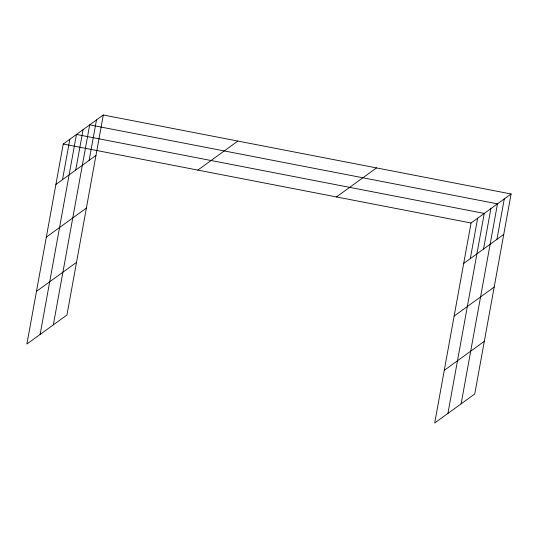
<?xml version="1.0" encoding="UTF-8"?>
<svg xmlns="http://www.w3.org/2000/svg" width="538" height="538" viewBox="0 0 538 538"><rect width="100%" height="100%" fill="white"/><g stroke="black" fill="none" stroke-linecap="round" stroke-linejoin="round"><path stroke-width="0.81" d="M103.303 114.998L63.249 144.029L26.9 344.024L66.954 314.992L103.303 114.998L511.1 193.976L474.751 393.971L434.697 423.002L471.046 223.008L511.1 193.976M62.509 179.665L69.853 139.241M40.121 334.448L76.463 134.446L484.261 213.425L447.919 413.426M75.73 170.082L83.074 129.658M53.336 324.865L89.685 124.87L497.482 203.848L461.133 403.843M89.147 160.358L96.49 119.934M470.306 258.644L477.65 218.22M483.527 249.06L490.871 208.636M496.944 239.336L504.288 198.912M55.898 184.453L95.952 155.421M46.329 237.117L86.389 208.078M197.816 170.089L237.877 141.057M36.47 291.367L76.524 262.336M336.472 196.942L376.526 167.91M463.695 263.432L503.756 234.4M454.126 316.095L494.187 287.057M444.267 370.346L484.321 341.314M63.249 144.029L471.046 223.008"/></g></svg>
